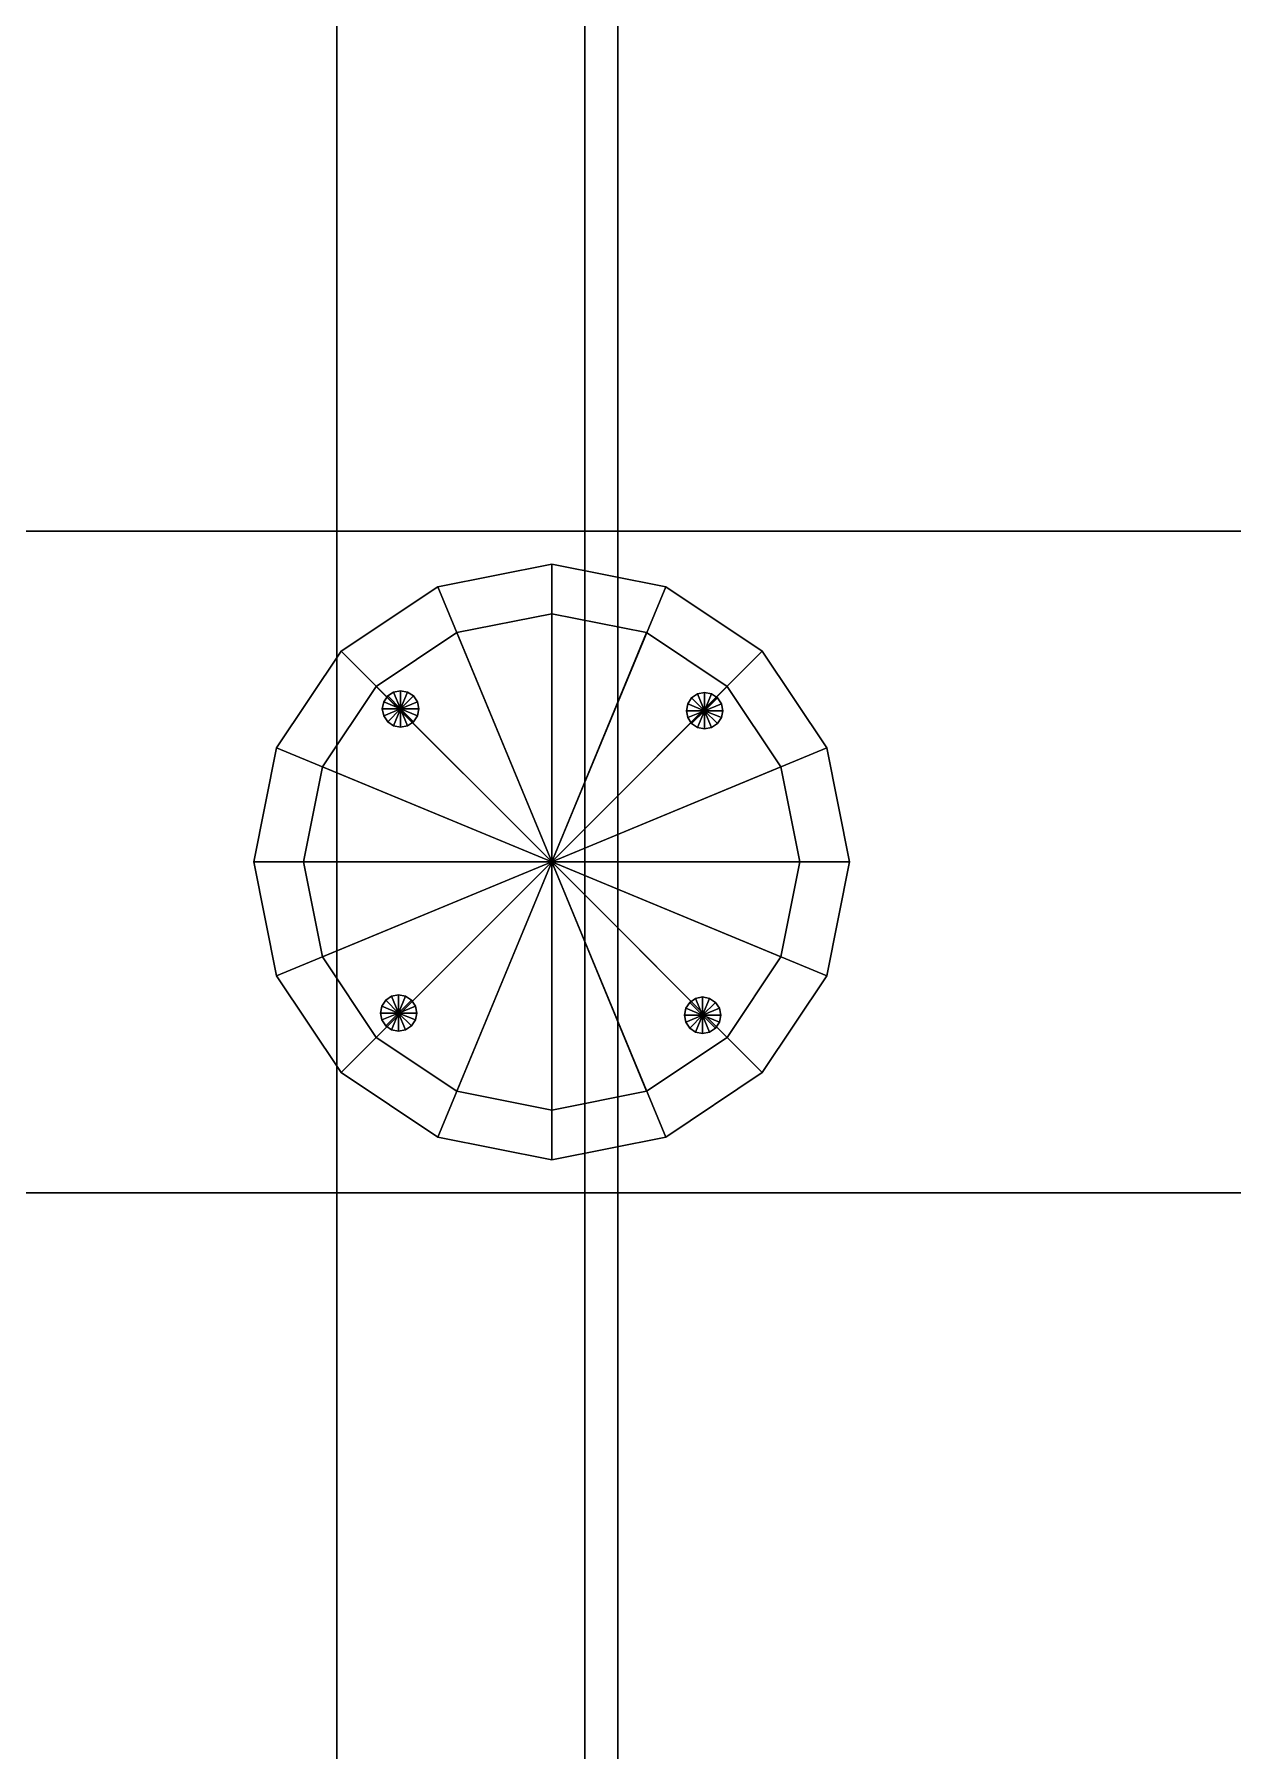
# Model space of a CAD drawing. Header units: millimetres. Extents: x -8000 to 18500, y -500 to 32500.
# Drawn here: x 467 to 1192, y 4463 to 5500 of the extents above; entities that cross this region are included whole.
import ezdxf

# ---------------------------------------------------------------- set-up
doc = ezdxf.new("R2010")
doc.units = ezdxf.units.MM
for name, color, linetype in [('3D-BARISTA-BAR', 7, 'Continuous'), ('3D-COLUMNS', 7, 'Continuous'), ('3D-FINISH', 7, 'Continuous'), ('3D-FURNITURE', 7, 'Continuous'), ('3D-ROOF', 7, 'Continuous'), ('3D-SLABS', 7, 'Continuous')]:
    doc.layers.add(name, color=color, linetype=linetype)

msp = doc.modelspace()

# ---------------------------------------------------------------- linework, layer by layer
at = {"layer": '3D-BARISTA-BAR', "color": 7}
for points in [[(180, 3480, 1450), (180, 7020, 1450), (820, 7020, 1450), (820, 3480, 1450)], [(180, 3480, 1490), (820, 3480, 1490), (820, 7020, 1490), (180, 7020, 1490)], [(820, 3480, 1450), (820, 7020, 1450), (820, 7020, 1490), (820, 3480, 1490)], [(200, 3500, 600), (200, 7000, 600), (800, 7000, 600), (800, 3500, 600)], [(200, 3500, 1450), (800, 3500, 1450), (800, 7000, 1450), (200, 7000, 1450)], [(800, 3500, 600), (800, 7000, 600), (800, 7000, 1450), (800, 3500, 1450)]]:
    msp.add_3dface(points, dxfattribs=at)
at = {"layer": '3D-COLUMNS', "color": 7}
for points in [[(0, 4800, 3600), (0, 5200, 3600), (10000, 5200, 3600), (10000, 4800, 3600)], [(0, 5200, 3600), (0, 5200, 3800), (10000, 5200, 3800), (10000, 5200, 3600)], [(0, 4800, 3800), (10000, 4800, 3800), (10000, 5200, 3800), (0, 5200, 3800)], [(0, 4800, 3600), (10000, 4800, 3600), (10000, 4800, 3800), (0, 4800, 3800)]]:
    msp.add_3dface(points, dxfattribs=at)
at = {"layer": '3D-FINISH', "color": 7}
for points in [[(200, 200, 590), (200, 9800, 590), (9800, 9800, 590), (9800, 200, 590)], [(200, 200, 600), (9800, 200, 600), (9800, 9800, 600), (200, 9800, 600)], [(200, 200, 3990), (200, 9800, 3990), (9800, 9800, 3990), (9800, 200, 3990)], [(200, 200, 4000), (9800, 200, 4000), (9800, 9800, 4000), (200, 9800, 4000)]]:
    msp.add_3dface(points, dxfattribs=at)
at = {"layer": '3D-FURNITURE', "color": 7}
for points in [[(250, 2200, 4710), (250, 6000, 4710), (650, 6000, 4710), (650, 2200, 4710)], [(250, 2200, 4755), (650, 2200, 4755), (650, 6000, 4755), (250, 6000, 4755)], [(650, 2200, 4710), (650, 6000, 4710), (650, 6000, 4755), (650, 2200, 4755)], [(780, 5180, 4650), (711.1, 5166.3, 4650), (711.1, 5166.3, 4695), (780, 5180, 4695)], [(780, 5000, 4695), (780, 5180, 4695), (711.1, 5166.3, 4695), (780, 5000, 4695)], [(780, 5000, 4650), (711.1, 5166.3, 4650), (780, 5180, 4650), (780, 5000, 4650)], [(848.9, 5166.3, 4650), (780, 5180, 4650), (780, 5180, 4695), (848.9, 5166.3, 4695)], [(780, 5000, 4695), (848.9, 5166.3, 4695), (780, 5180, 4695), (780, 5000, 4695)], [(780, 5000, 4650), (780, 5180, 4650), (848.9, 5166.3, 4650), (780, 5000, 4650)], [(711.1, 5166.3, 4650), (652.7, 5127.3, 4650), (652.7, 5127.3, 4695), (711.1, 5166.3, 4695)], [(780, 5000, 4695), (711.1, 5166.3, 4695), (652.7, 5127.3, 4695), (780, 5000, 4695)], [(780, 5000, 4650), (652.7, 5127.3, 4650), (711.1, 5166.3, 4650), (780, 5000, 4650)], [(780, 5000, 4695), (907.3, 5127.3, 4695), (848.9, 5166.3, 4695), (780, 5000, 4695)], [(780, 5000, 4650), (848.9, 5166.3, 4650), (907.3, 5127.3, 4650), (780, 5000, 4650)], [(907.3, 5127.3, 4650), (848.9, 5166.3, 4650), (848.9, 5166.3, 4695), (907.3, 5127.3, 4695)], [(780, 5150, 4260), (722.6, 5138.6, 4260), (722.6, 5138.6, 4275), (780, 5150, 4275)], [(780, 5000, 4275), (780, 5150, 4275), (722.6, 5138.6, 4275), (780, 5000, 4275)], [(780, 5000, 4260), (722.6, 5138.6, 4260), (780, 5150, 4260), (780, 5000, 4260)], [(837.4, 5138.6, 4260), (780, 5150, 4260), (780, 5150, 4275), (837.4, 5138.6, 4275)], [(780, 5000, 4275), (837.4, 5138.6, 4275), (780, 5150, 4275), (780, 5000, 4275)], [(780, 5000, 4260), (780, 5150, 4260), (837.4, 5138.6, 4260), (780, 5000, 4260)], [(722.6, 5138.6, 4260), (673.9, 5106.1, 4260), (673.9, 5106.1, 4275), (722.6, 5138.6, 4275)], [(780, 5000, 4275), (722.6, 5138.6, 4275), (673.9, 5106.1, 4275), (780, 5000, 4275)], [(780, 5000, 4260), (673.9, 5106.1, 4260), (722.6, 5138.6, 4260), (780, 5000, 4260)], [(780, 5000, 4275), (886.1, 5106.1, 4275), (837.4, 5138.6, 4275), (780, 5000, 4275)], [(780, 5000, 4260), (837.4, 5138.6, 4260), (886.1, 5106.1, 4260), (780, 5000, 4260)], [(886.1, 5106.1, 4260), (837.4, 5138.6, 4260), (837.4, 5138.6, 4275), (886.1, 5106.1, 4275)], [(652.7, 5127.3, 4650), (613.7, 5068.9, 4650), (613.7, 5068.9, 4695), (652.7, 5127.3, 4695)], [(780, 5000, 4695), (652.7, 5127.3, 4695), (613.7, 5068.9, 4695), (780, 5000, 4695)], [(780, 5000, 4650), (613.7, 5068.9, 4650), (652.7, 5127.3, 4650), (780, 5000, 4650)], [(780, 5000, 4695), (946.3, 5068.9, 4695), (907.3, 5127.3, 4695), (780, 5000, 4695)], [(780, 5000, 4650), (907.3, 5127.3, 4650), (946.3, 5068.9, 4650), (780, 5000, 4650)], [(946.3, 5068.9, 4650), (907.3, 5127.3, 4650), (907.3, 5127.3, 4695), (946.3, 5068.9, 4695)], [(673.9, 5106.1, 4260), (641.4, 5057.4, 4260), (641.4, 5057.4, 4275), (673.9, 5106.1, 4275)], [(780, 5000, 4275), (673.9, 5106.1, 4275), (641.4, 5057.4, 4275), (780, 5000, 4275)], [(780, 5000, 4260), (641.4, 5057.4, 4260), (673.9, 5106.1, 4260), (780, 5000, 4260)], [(780, 5000, 4275), (918.6, 5057.4, 4275), (886.1, 5106.1, 4275), (780, 5000, 4275)], [(780, 5000, 4260), (886.1, 5106.1, 4260), (918.6, 5057.4, 4260), (780, 5000, 4260)], [(918.6, 5057.4, 4260), (886.1, 5106.1, 4260), (886.1, 5106.1, 4275), (918.6, 5057.4, 4275)], [(678.5, 5096.7, 4000), (677.6, 5092.5, 4000), (677.6, 5092.5, 4650), (678.5, 5096.7, 4650)], [(688.6, 5092.5, 4650), (678.5, 5096.7, 4650), (677.6, 5092.5, 4650), (688.6, 5092.5, 4650)], [(688.6, 5092.5, 4000), (677.6, 5092.5, 4000), (678.5, 5096.7, 4000), (688.6, 5092.5, 4000)], [(680.9, 5100.3, 4000), (678.5, 5096.7, 4000), (678.5, 5096.7, 4650), (680.9, 5100.3, 4650)], [(688.6, 5092.5, 4650), (680.9, 5100.3, 4650), (678.5, 5096.7, 4650), (688.6, 5092.5, 4650)], [(688.6, 5092.5, 4000), (678.5, 5096.7, 4000), (680.9, 5100.3, 4000), (688.6, 5092.5, 4000)], [(684.4, 5102.7, 4000), (680.9, 5100.3, 4000), (680.9, 5100.3, 4650), (684.4, 5102.7, 4650)], [(688.6, 5092.5, 4650), (684.4, 5102.7, 4650), (680.9, 5100.3, 4650), (688.6, 5092.5, 4650)], [(688.6, 5092.5, 4000), (680.9, 5100.3, 4000), (684.4, 5102.7, 4000), (688.6, 5092.5, 4000)], [(688.6, 5103.5, 4000), (684.4, 5102.7, 4000), (684.4, 5102.7, 4650), (688.6, 5103.5, 4650)], [(688.6, 5092.5, 4650), (688.6, 5103.5, 4650), (684.4, 5102.7, 4650), (688.6, 5092.5, 4650)], [(688.6, 5092.5, 4000), (684.4, 5102.7, 4000), (688.6, 5103.5, 4000), (688.6, 5092.5, 4000)], [(692.9, 5102.7, 4000), (688.6, 5103.5, 4000), (688.6, 5103.5, 4650), (692.9, 5102.7, 4650)], [(688.6, 5092.5, 4650), (692.9, 5102.7, 4650), (688.6, 5103.5, 4650), (688.6, 5092.5, 4650)], [(688.6, 5092.5, 4000), (688.6, 5103.5, 4000), (692.9, 5102.7, 4000), (688.6, 5092.5, 4000)], [(688.6, 5092.5, 4650), (696.4, 5100.3, 4650), (692.9, 5102.7, 4650), (688.6, 5092.5, 4650)], [(688.6, 5092.5, 4000), (692.9, 5102.7, 4000), (696.4, 5100.3, 4000), (688.6, 5092.5, 4000)], [(688.6, 5092.5, 4650), (698.8, 5096.7, 4650), (696.4, 5100.3, 4650), (688.6, 5092.5, 4650)], [(688.6, 5092.5, 4000), (696.4, 5100.3, 4000), (698.8, 5096.7, 4000), (688.6, 5092.5, 4000)], [(688.6, 5092.5, 4650), (699.6, 5092.5, 4650), (698.8, 5096.7, 4650), (688.6, 5092.5, 4650)], [(688.6, 5092.5, 4000), (698.8, 5096.7, 4000), (699.6, 5092.5, 4000), (688.6, 5092.5, 4000)], [(696.4, 5100.3, 4000), (692.9, 5102.7, 4000), (692.9, 5102.7, 4650), (696.4, 5100.3, 4650)], [(698.8, 5096.7, 4000), (696.4, 5100.3, 4000), (696.4, 5100.3, 4650), (698.8, 5096.7, 4650)], [(699.6, 5092.5, 4000), (698.8, 5096.7, 4000), (698.8, 5096.7, 4650), (699.6, 5092.5, 4650)], [(862.3, 5095.6, 4000), (861.4, 5091.4, 4000), (861.4, 5091.4, 4650), (862.3, 5095.6, 4650)], [(872.4, 5091.4, 4650), (862.3, 5095.6, 4650), (861.4, 5091.4, 4650), (872.4, 5091.4, 4650)], [(872.4, 5091.4, 4000), (861.4, 5091.4, 4000), (862.3, 5095.6, 4000), (872.4, 5091.4, 4000)], [(864.6, 5099.2, 4000), (862.3, 5095.6, 4000), (862.3, 5095.6, 4650), (864.6, 5099.2, 4650)], [(872.4, 5091.4, 4650), (864.6, 5099.2, 4650), (862.3, 5095.6, 4650), (872.4, 5091.4, 4650)], [(872.4, 5091.4, 4000), (862.3, 5095.6, 4000), (864.6, 5099.2, 4000), (872.4, 5091.4, 4000)], [(868.2, 5101.6, 4000), (864.6, 5099.2, 4000), (864.6, 5099.2, 4650), (868.2, 5101.6, 4650)], [(872.4, 5091.4, 4650), (868.2, 5101.6, 4650), (864.6, 5099.2, 4650), (872.4, 5091.4, 4650)], [(872.4, 5091.4, 4000), (864.6, 5099.2, 4000), (868.2, 5101.6, 4000), (872.4, 5091.4, 4000)], [(872.4, 5102.4, 4000), (868.2, 5101.6, 4000), (868.2, 5101.6, 4650), (872.4, 5102.4, 4650)], [(872.4, 5091.4, 4650), (872.4, 5102.4, 4650), (868.2, 5101.6, 4650), (872.4, 5091.4, 4650)], [(872.4, 5091.4, 4000), (868.2, 5101.6, 4000), (872.4, 5102.4, 4000), (872.4, 5091.4, 4000)], [(876.6, 5101.6, 4000), (872.4, 5102.4, 4000), (872.4, 5102.4, 4650), (876.6, 5101.6, 4650)], [(872.4, 5091.4, 4650), (876.6, 5101.6, 4650), (872.4, 5102.4, 4650), (872.4, 5091.4, 4650)], [(872.4, 5091.4, 4000), (872.4, 5102.4, 4000), (876.6, 5101.6, 4000), (872.4, 5091.4, 4000)], [(872.4, 5091.4, 4650), (880.2, 5099.2, 4650), (876.6, 5101.6, 4650), (872.4, 5091.4, 4650)], [(872.4, 5091.4, 4000), (876.6, 5101.6, 4000), (880.2, 5099.2, 4000), (872.4, 5091.4, 4000)], [(872.4, 5091.4, 4650), (882.6, 5095.6, 4650), (880.2, 5099.2, 4650), (872.4, 5091.4, 4650)], [(872.4, 5091.4, 4000), (880.2, 5099.2, 4000), (882.6, 5095.6, 4000), (872.4, 5091.4, 4000)], [(872.4, 5091.4, 4650), (883.4, 5091.4, 4650), (882.6, 5095.6, 4650), (872.4, 5091.4, 4650)], [(872.4, 5091.4, 4000), (882.6, 5095.6, 4000), (883.4, 5091.4, 4000), (872.4, 5091.4, 4000)], [(880.2, 5099.2, 4000), (876.6, 5101.6, 4000), (876.6, 5101.6, 4650), (880.2, 5099.2, 4650)], [(882.6, 5095.6, 4000), (880.2, 5099.2, 4000), (880.2, 5099.2, 4650), (882.6, 5095.6, 4650)], [(883.4, 5091.4, 4000), (882.6, 5095.6, 4000), (882.6, 5095.6, 4650), (883.4, 5091.4, 4650)], [(677.6, 5092.5, 4000), (678.5, 5088.3, 4000), (678.5, 5088.3, 4650), (677.6, 5092.5, 4650)], [(688.6, 5092.5, 4650), (677.6, 5092.5, 4650), (678.5, 5088.3, 4650), (688.6, 5092.5, 4650)], [(688.6, 5092.5, 4000), (678.5, 5088.3, 4000), (677.6, 5092.5, 4000), (688.6, 5092.5, 4000)], [(688.6, 5092.5, 4650), (678.5, 5088.3, 4650), (680.9, 5084.7, 4650), (688.6, 5092.5, 4650)], [(688.6, 5092.5, 4000), (680.9, 5084.7, 4000), (678.5, 5088.3, 4000), (688.6, 5092.5, 4000)], [(678.5, 5088.3, 4000), (680.9, 5084.7, 4000), (680.9, 5084.7, 4650), (678.5, 5088.3, 4650)], [(688.6, 5092.5, 4650), (680.9, 5084.7, 4650), (684.4, 5082.3, 4650), (688.6, 5092.5, 4650)], [(688.6, 5092.5, 4000), (684.4, 5082.3, 4000), (680.9, 5084.7, 4000), (688.6, 5092.5, 4000)], [(680.9, 5084.7, 4000), (684.4, 5082.3, 4000), (684.4, 5082.3, 4650), (680.9, 5084.7, 4650)], [(688.6, 5092.5, 4650), (684.4, 5082.3, 4650), (688.6, 5081.5, 4650), (688.6, 5092.5, 4650)], [(688.6, 5092.5, 4000), (688.6, 5081.5, 4000), (684.4, 5082.3, 4000), (688.6, 5092.5, 4000)], [(688.6, 5092.5, 4650), (688.6, 5081.5, 4650), (692.9, 5082.3, 4650), (688.6, 5092.5, 4650)], [(688.6, 5092.5, 4000), (692.9, 5082.3, 4000), (688.6, 5081.5, 4000), (688.6, 5092.5, 4000)], [(688.6, 5092.5, 4650), (692.9, 5082.3, 4650), (696.4, 5084.7, 4650), (688.6, 5092.5, 4650)], [(688.6, 5092.5, 4000), (696.4, 5084.7, 4000), (692.9, 5082.3, 4000), (688.6, 5092.5, 4000)], [(688.6, 5092.5, 4650), (696.4, 5084.7, 4650), (698.8, 5088.3, 4650), (688.6, 5092.5, 4650)], [(688.6, 5092.5, 4000), (698.8, 5088.3, 4000), (696.4, 5084.7, 4000), (688.6, 5092.5, 4000)], [(688.6, 5092.5, 4650), (698.8, 5088.3, 4650), (699.6, 5092.5, 4650), (688.6, 5092.5, 4650)], [(688.6, 5092.5, 4000), (699.6, 5092.5, 4000), (698.8, 5088.3, 4000), (688.6, 5092.5, 4000)], [(692.9, 5082.3, 4000), (696.4, 5084.7, 4000), (696.4, 5084.7, 4650), (692.9, 5082.3, 4650)], [(696.4, 5084.7, 4000), (698.8, 5088.3, 4000), (698.8, 5088.3, 4650), (696.4, 5084.7, 4650)], [(698.8, 5088.3, 4000), (699.6, 5092.5, 4000), (699.6, 5092.5, 4650), (698.8, 5088.3, 4650)], [(861.4, 5091.4, 4000), (862.3, 5087.2, 4000), (862.3, 5087.2, 4650), (861.4, 5091.4, 4650)], [(872.4, 5091.4, 4650), (861.4, 5091.4, 4650), (862.3, 5087.2, 4650), (872.4, 5091.4, 4650)], [(872.4, 5091.4, 4000), (862.3, 5087.2, 4000), (861.4, 5091.4, 4000), (872.4, 5091.4, 4000)], [(872.4, 5091.4, 4650), (862.3, 5087.2, 4650), (864.6, 5083.6, 4650), (872.4, 5091.4, 4650)], [(872.4, 5091.4, 4000), (864.6, 5083.6, 4000), (862.3, 5087.2, 4000), (872.4, 5091.4, 4000)], [(862.3, 5087.2, 4000), (864.6, 5083.6, 4000), (864.6, 5083.6, 4650), (862.3, 5087.2, 4650)], [(872.4, 5091.4, 4650), (864.6, 5083.6, 4650), (868.2, 5081.3, 4650), (872.4, 5091.4, 4650)], [(872.4, 5091.4, 4000), (868.2, 5081.3, 4000), (864.6, 5083.6, 4000), (872.4, 5091.4, 4000)], [(864.6, 5083.6, 4000), (868.2, 5081.3, 4000), (868.2, 5081.3, 4650), (864.6, 5083.6, 4650)], [(872.4, 5091.4, 4650), (868.2, 5081.3, 4650), (872.4, 5080.4, 4650), (872.4, 5091.4, 4650)], [(872.4, 5091.4, 4000), (872.4, 5080.4, 4000), (868.2, 5081.3, 4000), (872.4, 5091.4, 4000)], [(872.4, 5091.4, 4650), (872.4, 5080.4, 4650), (876.6, 5081.3, 4650), (872.4, 5091.4, 4650)], [(872.4, 5091.4, 4000), (876.6, 5081.3, 4000), (872.4, 5080.4, 4000), (872.4, 5091.4, 4000)], [(872.4, 5091.4, 4650), (876.6, 5081.3, 4650), (880.2, 5083.6, 4650), (872.4, 5091.4, 4650)], [(872.4, 5091.4, 4000), (880.2, 5083.6, 4000), (876.6, 5081.3, 4000), (872.4, 5091.4, 4000)], [(872.4, 5091.4, 4650), (880.2, 5083.6, 4650), (882.6, 5087.2, 4650), (872.4, 5091.4, 4650)], [(872.4, 5091.4, 4000), (882.6, 5087.2, 4000), (880.2, 5083.6, 4000), (872.4, 5091.4, 4000)], [(872.4, 5091.4, 4650), (882.6, 5087.2, 4650), (883.4, 5091.4, 4650), (872.4, 5091.4, 4650)], [(872.4, 5091.4, 4000), (883.4, 5091.4, 4000), (882.6, 5087.2, 4000), (872.4, 5091.4, 4000)], [(876.6, 5081.3, 4000), (880.2, 5083.6, 4000), (880.2, 5083.6, 4650), (876.6, 5081.3, 4650)], [(880.2, 5083.6, 4000), (882.6, 5087.2, 4000), (882.6, 5087.2, 4650), (880.2, 5083.6, 4650)], [(882.6, 5087.2, 4000), (883.4, 5091.4, 4000), (883.4, 5091.4, 4650), (882.6, 5087.2, 4650)], [(684.4, 5082.3, 4000), (688.6, 5081.5, 4000), (688.6, 5081.5, 4650), (684.4, 5082.3, 4650)], [(688.6, 5081.5, 4000), (692.9, 5082.3, 4000), (692.9, 5082.3, 4650), (688.6, 5081.5, 4650)], [(868.2, 5081.3, 4000), (872.4, 5080.4, 4000), (872.4, 5080.4, 4650), (868.2, 5081.3, 4650)], [(872.4, 5080.4, 4000), (876.6, 5081.3, 4000), (876.6, 5081.3, 4650), (872.4, 5080.4, 4650)], [(613.7, 5068.9, 4650), (600, 5000, 4650), (600, 5000, 4695), (613.7, 5068.9, 4695)], [(780, 5000, 4695), (613.7, 5068.9, 4695), (600, 5000, 4695), (780, 5000, 4695)], [(780, 5000, 4650), (600, 5000, 4650), (613.7, 5068.9, 4650), (780, 5000, 4650)], [(780, 5000, 4695), (960, 5000, 4695), (946.3, 5068.9, 4695), (780, 5000, 4695)], [(780, 5000, 4650), (946.3, 5068.9, 4650), (960, 5000, 4650), (780, 5000, 4650)], [(960, 5000, 4650), (946.3, 5068.9, 4650), (946.3, 5068.9, 4695), (960, 5000, 4695)], [(641.4, 5057.4, 4260), (630, 5000, 4260), (630, 5000, 4275), (641.4, 5057.4, 4275)], [(780, 5000, 4275), (641.4, 5057.4, 4275), (630, 5000, 4275), (780, 5000, 4275)], [(780, 5000, 4260), (630, 5000, 4260), (641.4, 5057.4, 4260), (780, 5000, 4260)], [(780, 5000, 4275), (930, 5000, 4275), (918.6, 5057.4, 4275), (780, 5000, 4275)], [(780, 5000, 4260), (918.6, 5057.4, 4260), (930, 5000, 4260), (780, 5000, 4260)], [(930, 5000, 4260), (918.6, 5057.4, 4260), (918.6, 5057.4, 4275), (930, 5000, 4275)], [(600, 5000, 4650), (613.7, 4931.1, 4650), (613.7, 4931.1, 4695), (600, 5000, 4695)], [(780, 5000, 4695), (600, 5000, 4695), (613.7, 4931.1, 4695), (780, 5000, 4695)], [(780, 5000, 4650), (613.7, 4931.1, 4650), (600, 5000, 4650), (780, 5000, 4650)], [(780, 5000, 4695), (613.7, 4931.1, 4695), (652.7, 4872.7, 4695), (780, 5000, 4695)], [(780, 5000, 4650), (652.7, 4872.7, 4650), (613.7, 4931.1, 4650), (780, 5000, 4650)], [(630, 5000, 4260), (641.4, 4942.6, 4260), (641.4, 4942.6, 4275), (630, 5000, 4275)], [(780, 5000, 4275), (630, 5000, 4275), (641.4, 4942.6, 4275), (780, 5000, 4275)], [(780, 5000, 4260), (641.4, 4942.6, 4260), (630, 5000, 4260), (780, 5000, 4260)], [(780, 5000, 4275), (641.4, 4942.6, 4275), (673.9, 4893.9, 4275), (780, 5000, 4275)], [(780, 5000, 4260), (673.9, 4893.9, 4260), (641.4, 4942.6, 4260), (780, 5000, 4260)], [(780, 5000, 4695), (652.7, 4872.7, 4695), (711.1, 4833.7, 4695), (780, 5000, 4695)], [(780, 5000, 4650), (711.1, 4833.7, 4650), (652.7, 4872.7, 4650), (780, 5000, 4650)], [(780, 5000, 4275), (673.9, 4893.9, 4275), (722.6, 4861.4, 4275), (780, 5000, 4275)], [(780, 5000, 4260), (722.6, 4861.4, 4260), (673.9, 4893.9, 4260), (780, 5000, 4260)], [(780, 5000, 4695), (711.1, 4833.7, 4695), (780, 4820, 4695), (780, 5000, 4695)], [(780, 5000, 4650), (780, 4820, 4650), (711.1, 4833.7, 4650), (780, 5000, 4650)], [(780, 5000, 4275), (722.6, 4861.4, 4275), (780, 4850, 4275), (780, 5000, 4275)], [(780, 5000, 4260), (780, 4850, 4260), (722.6, 4861.4, 4260), (780, 5000, 4260)], [(780, 5000, 4275), (780, 4850, 4275), (837.4, 4861.4, 4275), (780, 5000, 4275)], [(780, 5000, 4260), (837.4, 4861.4, 4260), (780, 4850, 4260), (780, 5000, 4260)], [(780, 5000, 4275), (837.4, 4861.4, 4275), (886.1, 4893.9, 4275), (780, 5000, 4275)], [(780, 5000, 4260), (886.1, 4893.9, 4260), (837.4, 4861.4, 4260), (780, 5000, 4260)], [(780, 5000, 4275), (886.1, 4893.9, 4275), (918.6, 4942.6, 4275), (780, 5000, 4275)], [(780, 5000, 4260), (918.6, 4942.6, 4260), (886.1, 4893.9, 4260), (780, 5000, 4260)], [(780, 5000, 4275), (918.6, 4942.6, 4275), (930, 5000, 4275), (780, 5000, 4275)], [(780, 5000, 4260), (930, 5000, 4260), (918.6, 4942.6, 4260), (780, 5000, 4260)], [(780, 5000, 4695), (780, 4820, 4695), (848.9, 4833.7, 4695), (780, 5000, 4695)], [(780, 5000, 4650), (848.9, 4833.7, 4650), (780, 4820, 4650), (780, 5000, 4650)], [(780, 5000, 4695), (848.9, 4833.7, 4695), (907.3, 4872.7, 4695), (780, 5000, 4695)], [(780, 5000, 4650), (907.3, 4872.7, 4650), (848.9, 4833.7, 4650), (780, 5000, 4650)], [(780, 5000, 4695), (907.3, 4872.7, 4695), (946.3, 4931.1, 4695), (780, 5000, 4695)], [(780, 5000, 4650), (946.3, 4931.1, 4650), (907.3, 4872.7, 4650), (780, 5000, 4650)], [(780, 5000, 4695), (946.3, 4931.1, 4695), (960, 5000, 4695), (780, 5000, 4695)], [(780, 5000, 4650), (960, 5000, 4650), (946.3, 4931.1, 4650), (780, 5000, 4650)], [(918.6, 4942.6, 4260), (930, 5000, 4260), (930, 5000, 4275), (918.6, 4942.6, 4275)], [(946.3, 4931.1, 4650), (960, 5000, 4650), (960, 5000, 4695), (946.3, 4931.1, 4695)], [(641.4, 4942.6, 4260), (673.9, 4893.9, 4260), (673.9, 4893.9, 4275), (641.4, 4942.6, 4275)], [(886.1, 4893.9, 4260), (918.6, 4942.6, 4260), (918.6, 4942.6, 4275), (886.1, 4893.9, 4275)], [(613.7, 4931.1, 4650), (652.7, 4872.7, 4650), (652.7, 4872.7, 4695), (613.7, 4931.1, 4695)], [(907.3, 4872.7, 4650), (946.3, 4931.1, 4650), (946.3, 4931.1, 4695), (907.3, 4872.7, 4695)], [(683.2, 4918.9, 4000), (679.7, 4916.5, 4000), (679.7, 4916.5, 4650), (683.2, 4918.9, 4650)], [(687.4, 4908.7, 4650), (683.2, 4918.9, 4650), (679.7, 4916.5, 4650), (687.4, 4908.7, 4650)], [(687.4, 4908.7, 4000), (679.7, 4916.5, 4000), (683.2, 4918.9, 4000), (687.4, 4908.7, 4000)], [(687.4, 4919.7, 4000), (683.2, 4918.9, 4000), (683.2, 4918.9, 4650), (687.4, 4919.7, 4650)], [(687.4, 4908.7, 4650), (687.4, 4919.7, 4650), (683.2, 4918.9, 4650), (687.4, 4908.7, 4650)], [(687.4, 4908.7, 4000), (683.2, 4918.9, 4000), (687.4, 4919.7, 4000), (687.4, 4908.7, 4000)], [(691.6, 4918.9, 4000), (687.4, 4919.7, 4000), (687.4, 4919.7, 4650), (691.6, 4918.9, 4650)], [(687.4, 4908.7, 4650), (691.6, 4918.9, 4650), (687.4, 4919.7, 4650), (687.4, 4908.7, 4650)], [(687.4, 4908.7, 4000), (687.4, 4919.7, 4000), (691.6, 4918.9, 4000), (687.4, 4908.7, 4000)], [(687.4, 4908.7, 4650), (695.2, 4916.5, 4650), (691.6, 4918.9, 4650), (687.4, 4908.7, 4650)], [(687.4, 4908.7, 4000), (691.6, 4918.9, 4000), (695.2, 4916.5, 4000), (687.4, 4908.7, 4000)], [(695.2, 4916.5, 4000), (691.6, 4918.9, 4000), (691.6, 4918.9, 4650), (695.2, 4916.5, 4650)], [(867, 4917.5, 4000), (863.4, 4915.1, 4000), (863.4, 4915.1, 4650), (867, 4917.5, 4650)], [(871.2, 4907.4, 4650), (867, 4917.5, 4650), (863.4, 4915.1, 4650), (871.2, 4907.4, 4650)], [(871.2, 4907.4, 4000), (863.4, 4915.1, 4000), (867, 4917.5, 4000), (871.2, 4907.4, 4000)], [(871.2, 4918.4, 4000), (867, 4917.5, 4000), (867, 4917.5, 4650), (871.2, 4918.4, 4650)], [(871.2, 4907.4, 4650), (871.2, 4918.4, 4650), (867, 4917.5, 4650), (871.2, 4907.4, 4650)], [(871.2, 4907.4, 4000), (867, 4917.5, 4000), (871.2, 4918.4, 4000), (871.2, 4907.4, 4000)], [(875.4, 4917.5, 4000), (871.2, 4918.4, 4000), (871.2, 4918.4, 4650), (875.4, 4917.5, 4650)], [(871.2, 4907.4, 4650), (875.4, 4917.5, 4650), (871.2, 4918.4, 4650), (871.2, 4907.4, 4650)], [(871.2, 4907.4, 4000), (871.2, 4918.4, 4000), (875.4, 4917.5, 4000), (871.2, 4907.4, 4000)], [(871.2, 4907.4, 4650), (879, 4915.1, 4650), (875.4, 4917.5, 4650), (871.2, 4907.4, 4650)], [(871.2, 4907.4, 4000), (875.4, 4917.5, 4000), (879, 4915.1, 4000), (871.2, 4907.4, 4000)], [(879, 4915.1, 4000), (875.4, 4917.5, 4000), (875.4, 4917.5, 4650), (879, 4915.1, 4650)], [(677.3, 4912.9, 4000), (676.4, 4908.7, 4000), (676.4, 4908.7, 4650), (677.3, 4912.9, 4650)], [(687.4, 4908.7, 4650), (677.3, 4912.9, 4650), (676.4, 4908.7, 4650), (687.4, 4908.7, 4650)], [(687.4, 4908.7, 4000), (676.4, 4908.7, 4000), (677.3, 4912.9, 4000), (687.4, 4908.7, 4000)], [(676.4, 4908.7, 4000), (677.3, 4904.5, 4000), (677.3, 4904.5, 4650), (676.4, 4908.7, 4650)], [(687.4, 4908.7, 4650), (676.4, 4908.7, 4650), (677.3, 4904.5, 4650), (687.4, 4908.7, 4650)], [(687.4, 4908.7, 4000), (677.3, 4904.5, 4000), (676.4, 4908.7, 4000), (687.4, 4908.7, 4000)], [(679.7, 4916.5, 4000), (677.3, 4912.9, 4000), (677.3, 4912.9, 4650), (679.7, 4916.5, 4650)], [(687.4, 4908.7, 4650), (679.7, 4916.5, 4650), (677.3, 4912.9, 4650), (687.4, 4908.7, 4650)], [(687.4, 4908.7, 4000), (677.3, 4912.9, 4000), (679.7, 4916.5, 4000), (687.4, 4908.7, 4000)], [(687.4, 4908.7, 4650), (677.3, 4904.5, 4650), (679.7, 4900.9, 4650), (687.4, 4908.7, 4650)], [(687.4, 4908.7, 4000), (679.7, 4900.9, 4000), (677.3, 4904.5, 4000), (687.4, 4908.7, 4000)], [(687.4, 4908.7, 4650), (679.7, 4900.9, 4650), (683.2, 4898.6, 4650), (687.4, 4908.7, 4650)], [(687.4, 4908.7, 4000), (683.2, 4898.6, 4000), (679.7, 4900.9, 4000), (687.4, 4908.7, 4000)], [(687.4, 4908.7, 4650), (683.2, 4898.6, 4650), (687.4, 4897.7, 4650), (687.4, 4908.7, 4650)], [(687.4, 4908.7, 4000), (687.4, 4897.7, 4000), (683.2, 4898.6, 4000), (687.4, 4908.7, 4000)], [(687.4, 4908.7, 4650), (697.6, 4912.9, 4650), (695.2, 4916.5, 4650), (687.4, 4908.7, 4650)], [(687.4, 4908.7, 4000), (695.2, 4916.5, 4000), (697.6, 4912.9, 4000), (687.4, 4908.7, 4000)], [(687.4, 4908.7, 4650), (698.4, 4908.7, 4650), (697.6, 4912.9, 4650), (687.4, 4908.7, 4650)], [(687.4, 4908.7, 4000), (697.6, 4912.9, 4000), (698.4, 4908.7, 4000), (687.4, 4908.7, 4000)], [(687.4, 4908.7, 4650), (687.4, 4897.7, 4650), (691.6, 4898.6, 4650), (687.4, 4908.7, 4650)], [(687.4, 4908.7, 4000), (691.6, 4898.6, 4000), (687.4, 4897.7, 4000), (687.4, 4908.7, 4000)], [(687.4, 4908.7, 4650), (691.6, 4898.6, 4650), (695.2, 4900.9, 4650), (687.4, 4908.7, 4650)], [(687.4, 4908.7, 4000), (695.2, 4900.9, 4000), (691.6, 4898.6, 4000), (687.4, 4908.7, 4000)], [(687.4, 4908.7, 4650), (695.2, 4900.9, 4650), (697.6, 4904.5, 4650), (687.4, 4908.7, 4650)], [(687.4, 4908.7, 4000), (697.6, 4904.5, 4000), (695.2, 4900.9, 4000), (687.4, 4908.7, 4000)], [(687.4, 4908.7, 4650), (697.6, 4904.5, 4650), (698.4, 4908.7, 4650), (687.4, 4908.7, 4650)], [(687.4, 4908.7, 4000), (698.4, 4908.7, 4000), (697.6, 4904.5, 4000), (687.4, 4908.7, 4000)], [(697.6, 4912.9, 4000), (695.2, 4916.5, 4000), (695.2, 4916.5, 4650), (697.6, 4912.9, 4650)], [(698.4, 4908.7, 4000), (697.6, 4912.9, 4000), (697.6, 4912.9, 4650), (698.4, 4908.7, 4650)], [(697.6, 4904.5, 4000), (698.4, 4908.7, 4000), (698.4, 4908.7, 4650), (697.6, 4904.5, 4650)], [(861, 4911.6, 4000), (860.2, 4907.4, 4000), (860.2, 4907.4, 4650), (861, 4911.6, 4650)], [(871.2, 4907.4, 4650), (861, 4911.6, 4650), (860.2, 4907.4, 4650), (871.2, 4907.4, 4650)], [(871.2, 4907.4, 4000), (860.2, 4907.4, 4000), (861, 4911.6, 4000), (871.2, 4907.4, 4000)], [(860.2, 4907.4, 4000), (861, 4903.2, 4000), (861, 4903.2, 4650), (860.2, 4907.4, 4650)], [(871.2, 4907.4, 4650), (860.2, 4907.4, 4650), (861, 4903.2, 4650), (871.2, 4907.4, 4650)], [(871.2, 4907.4, 4000), (861, 4903.2, 4000), (860.2, 4907.4, 4000), (871.2, 4907.4, 4000)], [(863.4, 4915.1, 4000), (861, 4911.6, 4000), (861, 4911.6, 4650), (863.4, 4915.1, 4650)], [(871.2, 4907.4, 4650), (863.4, 4915.1, 4650), (861, 4911.6, 4650), (871.2, 4907.4, 4650)], [(871.2, 4907.4, 4000), (861, 4911.6, 4000), (863.4, 4915.1, 4000), (871.2, 4907.4, 4000)], [(871.2, 4907.4, 4650), (861, 4903.2, 4650), (863.4, 4899.6, 4650), (871.2, 4907.4, 4650)], [(871.2, 4907.4, 4000), (863.4, 4899.6, 4000), (861, 4903.2, 4000), (871.2, 4907.4, 4000)], [(871.2, 4907.4, 4650), (863.4, 4899.6, 4650), (867, 4897.2, 4650), (871.2, 4907.4, 4650)], [(871.2, 4907.4, 4000), (867, 4897.2, 4000), (863.4, 4899.6, 4000), (871.2, 4907.4, 4000)], [(871.2, 4907.4, 4650), (867, 4897.2, 4650), (871.2, 4896.4, 4650), (871.2, 4907.4, 4650)], [(871.2, 4907.4, 4000), (871.2, 4896.4, 4000), (867, 4897.2, 4000), (871.2, 4907.4, 4000)], [(871.2, 4907.4, 4650), (881.4, 4911.6, 4650), (879, 4915.1, 4650), (871.2, 4907.4, 4650)], [(871.2, 4907.4, 4000), (879, 4915.1, 4000), (881.4, 4911.6, 4000), (871.2, 4907.4, 4000)], [(871.2, 4907.4, 4650), (882.2, 4907.4, 4650), (881.4, 4911.6, 4650), (871.2, 4907.4, 4650)], [(871.2, 4907.4, 4000), (881.4, 4911.6, 4000), (882.2, 4907.4, 4000), (871.2, 4907.4, 4000)], [(871.2, 4907.4, 4650), (871.2, 4896.4, 4650), (875.4, 4897.2, 4650), (871.2, 4907.4, 4650)], [(871.2, 4907.4, 4000), (875.4, 4897.2, 4000), (871.2, 4896.4, 4000), (871.2, 4907.4, 4000)], [(871.2, 4907.4, 4650), (875.4, 4897.2, 4650), (879, 4899.6, 4650), (871.2, 4907.4, 4650)], [(871.2, 4907.4, 4000), (879, 4899.6, 4000), (875.4, 4897.2, 4000), (871.2, 4907.4, 4000)], [(871.2, 4907.4, 4650), (879, 4899.6, 4650), (881.4, 4903.2, 4650), (871.2, 4907.4, 4650)], [(871.2, 4907.4, 4000), (881.4, 4903.2, 4000), (879, 4899.6, 4000), (871.2, 4907.4, 4000)], [(871.2, 4907.4, 4650), (881.4, 4903.2, 4650), (882.2, 4907.4, 4650), (871.2, 4907.4, 4650)], [(871.2, 4907.4, 4000), (882.2, 4907.4, 4000), (881.4, 4903.2, 4000), (871.2, 4907.4, 4000)], [(881.4, 4911.6, 4000), (879, 4915.1, 4000), (879, 4915.1, 4650), (881.4, 4911.6, 4650)], [(882.2, 4907.4, 4000), (881.4, 4911.6, 4000), (881.4, 4911.6, 4650), (882.2, 4907.4, 4650)], [(881.4, 4903.2, 4000), (882.2, 4907.4, 4000), (882.2, 4907.4, 4650), (881.4, 4903.2, 4650)], [(677.3, 4904.5, 4000), (679.7, 4900.9, 4000), (679.7, 4900.9, 4650), (677.3, 4904.5, 4650)], [(679.7, 4900.9, 4000), (683.2, 4898.6, 4000), (683.2, 4898.6, 4650), (679.7, 4900.9, 4650)], [(683.2, 4898.6, 4000), (687.4, 4897.7, 4000), (687.4, 4897.7, 4650), (683.2, 4898.6, 4650)], [(687.4, 4897.7, 4000), (691.6, 4898.6, 4000), (691.6, 4898.6, 4650), (687.4, 4897.7, 4650)], [(691.6, 4898.6, 4000), (695.2, 4900.9, 4000), (695.2, 4900.9, 4650), (691.6, 4898.6, 4650)], [(695.2, 4900.9, 4000), (697.6, 4904.5, 4000), (697.6, 4904.5, 4650), (695.2, 4900.9, 4650)], [(861, 4903.2, 4000), (863.4, 4899.6, 4000), (863.4, 4899.6, 4650), (861, 4903.2, 4650)], [(863.4, 4899.6, 4000), (867, 4897.2, 4000), (867, 4897.2, 4650), (863.4, 4899.6, 4650)], [(867, 4897.2, 4000), (871.2, 4896.4, 4000), (871.2, 4896.4, 4650), (867, 4897.2, 4650)], [(871.2, 4896.4, 4000), (875.4, 4897.2, 4000), (875.4, 4897.2, 4650), (871.2, 4896.4, 4650)], [(875.4, 4897.2, 4000), (879, 4899.6, 4000), (879, 4899.6, 4650), (875.4, 4897.2, 4650)], [(879, 4899.6, 4000), (881.4, 4903.2, 4000), (881.4, 4903.2, 4650), (879, 4899.6, 4650)], [(673.9, 4893.9, 4260), (722.6, 4861.4, 4260), (722.6, 4861.4, 4275), (673.9, 4893.9, 4275)], [(837.4, 4861.4, 4260), (886.1, 4893.9, 4260), (886.1, 4893.9, 4275), (837.4, 4861.4, 4275)], [(652.7, 4872.7, 4650), (711.1, 4833.7, 4650), (711.1, 4833.7, 4695), (652.7, 4872.7, 4695)], [(848.9, 4833.7, 4650), (907.3, 4872.7, 4650), (907.3, 4872.7, 4695), (848.9, 4833.7, 4695)], [(722.6, 4861.4, 4260), (780, 4850, 4260), (780, 4850, 4275), (722.6, 4861.4, 4275)], [(780, 4850, 4260), (837.4, 4861.4, 4260), (837.4, 4861.4, 4275), (780, 4850, 4275)], [(711.1, 4833.7, 4650), (780, 4820, 4650), (780, 4820, 4695), (711.1, 4833.7, 4695)], [(780, 4820, 4650), (848.9, 4833.7, 4650), (848.9, 4833.7, 4695), (780, 4820, 4695)]]:
    msp.add_3dface(points, dxfattribs=at)
at = {"layer": '3D-ROOF', "color": 7}
for points in [[(0, 0, 7000), (0, 10000, 7000), (10000, 10000, 7000), (10000, 0, 7000)], [(0, 0, 7200), (10000, 0, 7200), (10000, 10000, 7200), (0, 10000, 7200)]]:
    msp.add_3dface(points, dxfattribs=at)
at = {"layer": '3D-SLABS', "color": 7}
for points in [[(0, 0), (0, 10000), (10000, 10000), (10000, 0)], [(0, 0, 600), (10000, 0, 600), (10000, 10000, 600), (0, 10000, 600)], [(0, 4000, 3800), (0, 7500, 3800), (1200, 7500, 3800), (1200, 4000, 3800)], [(0, 4000, 4000), (1200, 4000, 4000), (1200, 7500, 4000), (0, 7500, 4000)]]:
    msp.add_3dface(points, dxfattribs=at)

doc.saveas('drawing.dxf')
